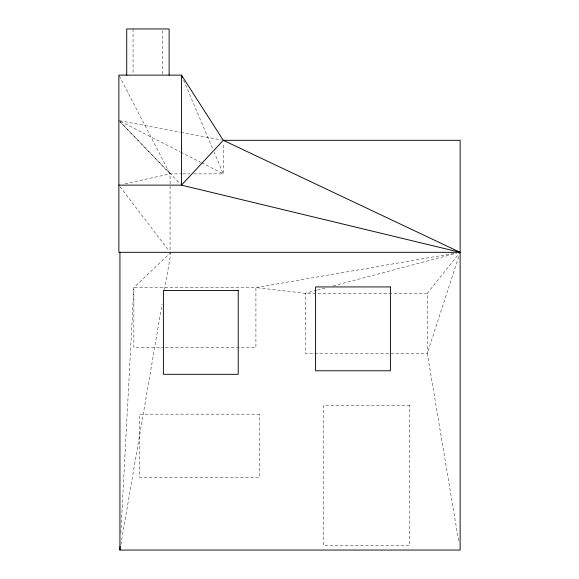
<?xml version="1.0" encoding="UTF-8"?>
<svg xmlns="http://www.w3.org/2000/svg" width="579" height="579" viewBox="0 0 579 579"><rect width="100%" height="100%" fill="white"/><g stroke="black" fill="none" stroke-linecap="round" stroke-linejoin="round"><path stroke-width="0.43" stroke-dasharray="2.9 2.17" d="M120.845 532.912L133.872 287.56L170.964 252.314M120.852 544.701L162.098 304.018M164.545 289.753L170.812 253.204M458.734 256.591L427.295 353.262L458.792 542.038M316.568 290.303L305.256 293.292L305.256 353.262L427.295 353.262L427.295 293.292L460.131 252.314M317.437 290.072L325.268 287.995M333.099 285.925L456.65 253.233M125.05 183.767L170.06 173.881L181.792 173.881M453.914 253.385L255.918 287.56L133.872 287.56L133.872 347.538L163.705 347.538M182.689 173.881L189.912 173.881M193.516 173.881L223.291 173.881L223.291 142.962M427.295 293.292L305.256 293.292L255.918 287.56L255.918 347.538L164.61 347.538M119.759 120.722L179.931 132.106M180.814 132.273L221.525 139.98M120.475 121.373L179.917 151.727M180.72 152.139L200.804 162.395M201.608 162.808L223.291 173.881L214.158 152.306M120.121 121.843L180.243 183.833M118.869 120.548L170.06 173.881L170.06 252.314M119.962 186.554L168.974 250.881M119.288 75.929L170.06 173.881M183.601 80.105L212.754 148.984M162.786 30.723L162.786 74.235M133.069 28.95L133.069 74.235M409.78 405.387L323.27 405.387L323.27 545.36L409.78 545.36L409.78 405.387M259.602 414.159L139.655 414.159L139.655 477.313L259.602 477.313L259.602 414.159"/><path stroke-width="0.87" d="M118.869 185.128L181.495 185.128L223.291 140.313L460.131 140.313L460.131 550.05L119.933 550.05L120.128 546.438M460.131 252.314L118.869 252.314L118.869 75.125L181.495 75.125L223.291 140.313L460.131 252.314L181.495 185.128L181.495 75.125L182.551 77.615M169.133 75.125L169.133 28.95L126.721 28.95L126.721 75.125M119.933 252.314L119.933 550.05M390.405 286.931L315.577 286.931L315.577 370.784L390.405 370.784L390.405 286.931M238.222 290.463L163.394 290.463L163.394 374.316L238.222 374.316L238.222 290.463"/></g></svg>
